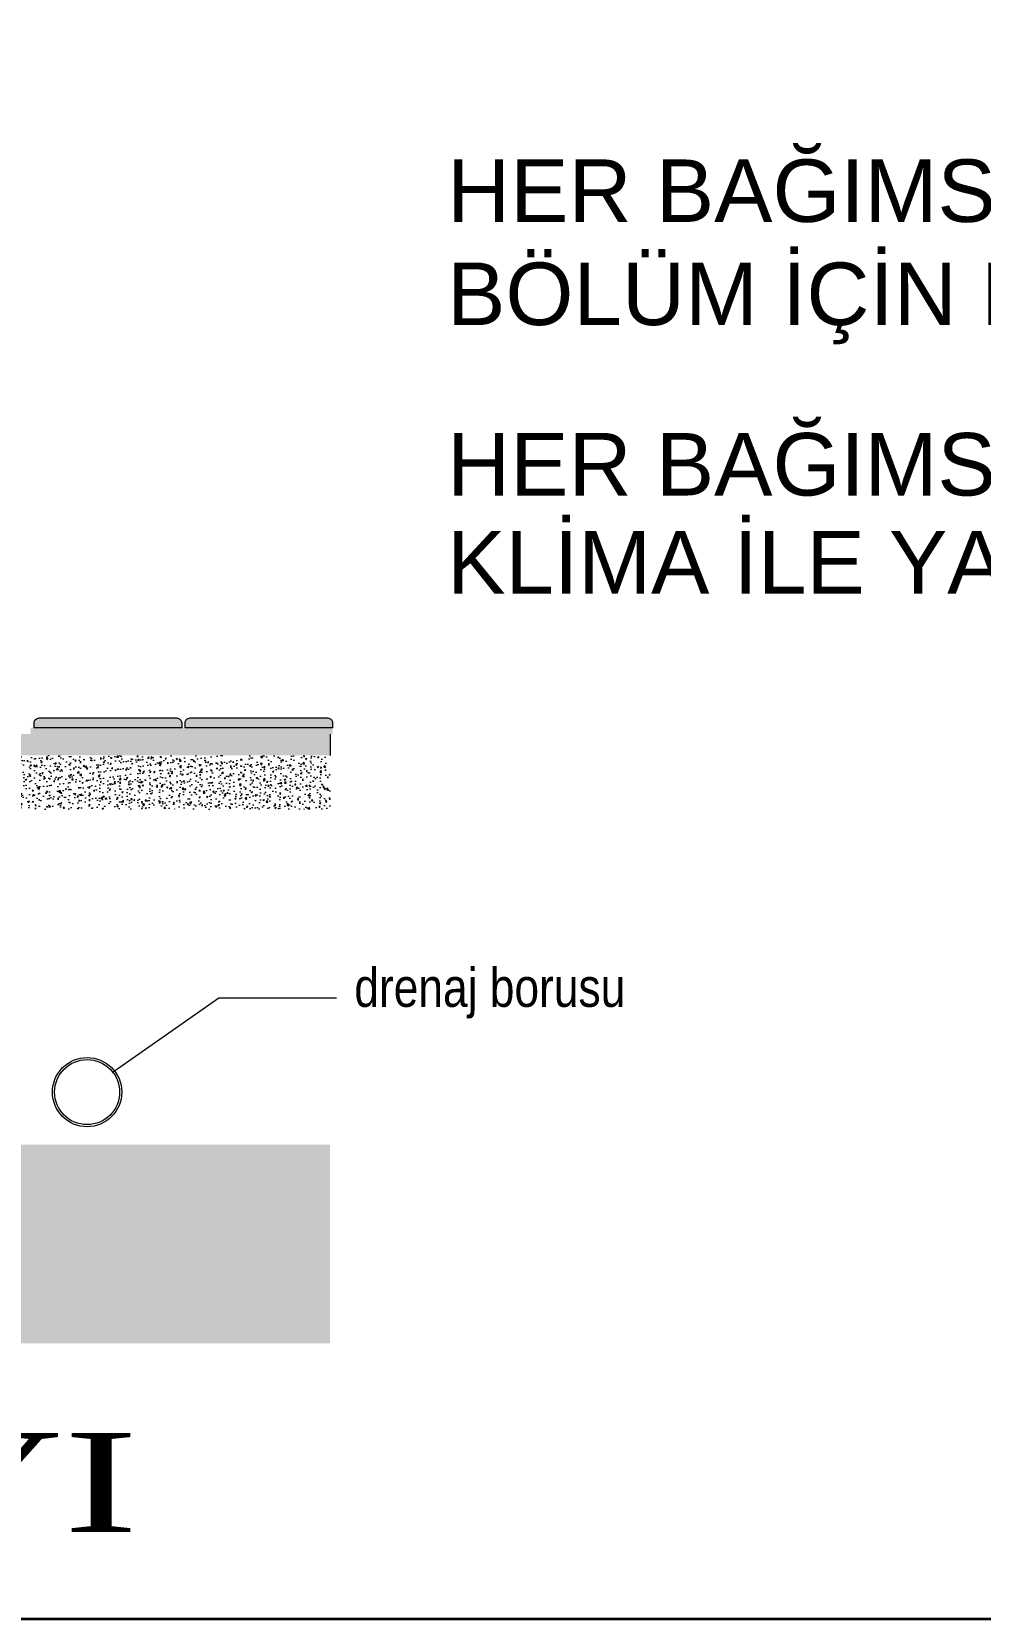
# Model space of a CAD drawing. Header units: millimetres. Extents: x 708 to 46452, y -4963 to 3960.
# Drawn here: x 40055 to 40447, y 1357 to 2012 of the extents above; entities that cross this region are included whole.
import ezdxf
from ezdxf.enums import TextEntityAlignment as Align

# ---------------------------------------------------------------- set-up
doc = ezdxf.new("R2010")
doc.units = ezdxf.units.MM
for name, color, linetype, lineweight in [('1', 7, 'Continuous', 0), ('101', 252, 'Continuous', 0), ('103', 31, 'Continuous', 0), ('156', 254, 'Continuous', 0), ('61', 251, 'Continuous', 0), ('66', 171, 'Continuous', 0), ('80', 3, 'Continuous', 0), ('BOYUT-pafta', 46, 'Continuous', 15), ('görünüş1', 251, 'Continuous', 35)]:
    doc.layers.add(name, color=color, linetype=linetype, lineweight=lineweight)
doc.layers.add('SIVA', color=135, linetype='Continuous')
doc.styles.add('GENERATED_STYLE_8', font='arial.ttf')
doc.styles.add('STYLE1', font='times.ttf', dxfattribs={"width": 0.8, "height": 12.5})
doc.styles.add('YAZI', font='arial.ttf', dxfattribs={"height": 34})
doc.linetypes.add('BATTING', pattern='A,0.0001,-0.1,[134,ltypeshp.shx,S=0.1,R=0,X=-0.1,Y=0],-0.2,[134,ltypeshp.shx,S=0.1,R=180,X=0.1,Y=0],-0.1', length=0.4001)

msp = doc.modelspace()

# ---------------------------------------------------------------- hatches: boundary and pattern name
at = {"layer": '101', "linetype": 'Continuous'}
h = msp.add_hatch(dxfattribs=at)
h.set_pattern_fill('AR_CONC', color=256, scale=0.106417, style=0, pattern_type=2)
h.set_pattern_definition([(50, (40044.836, 1663.422), (-5.81624, 0.50885), [0.60817, -6.68988]), (355, (40044.836, 1663.422), (-1.12515, 6.09949), [0.48654, -5.35192]), (100.4514, (40045.3205, 1663.3796), (4.6911, 5.59063), [0.51687, -5.68553]), (46.184, (40044.836, 1665.044), (-8.6542, 1.3422), [0.91226, -10.0348]), (96.6356, (40045.557, 1664.932), (7.5791, 7.89907), [0.7753, -8.5283]), (351.184, (40044.836, 1665.044), (7.5791, 7.8991), [0.7298, -8.02785]), (21, (40045.6467, 1664.6383), (-4.84029, 3.26481), [0.60817, -6.68988]), (326, (40045.6467, 1664.6383), (1.97303, 5.8802), [0.48654, -5.3519]), (71.4514, (40046.05, 1664.366), (6.81331, 2.61538), [0.51687, -5.68552]), (37.5, (40044.8358, 1663.422), (0.098604, 2.699418), [0, -5.28703, 0, -5.43299, 0, -5.372175]), (7.5, (40044.8358, 1663.422), (2.133216, 3.19826), [0, -3.097617, 0, -5.1654, 0, -2.04751]), (327.5, (40043.0275, 1663.422), (-4.328727, 0.18289), [0, -2.027236, 0, -6.32498, 0, -8.39276]), (317.5, (40042.2166, 1663.422), (4.72902, 0.81174), [0, -2.63541, 0, -4.20043, 0, -5.96007])])
h.paths.add_polyline_path([(40178.403, 1713.121), (40044.836, 1713.121), (40044.836, 1690.934), (40178.403, 1690.934)])
h = msp.add_hatch(dxfattribs=at)
h.set_pattern_fill('EARTH', color=256, scale=0.106417, style=0, pattern_type=2)
h.set_pattern_definition([(45, (-325544.0585, -3578400.4453), (-1.2951049466, 1.2951049465), []), (45, (-325544.49, -3578400.0136), (-2.590209893, 2.590209893), []), (45, (-325544.922, -3578399.582), (-2.590209893, 2.590209893), []), (135.000000001, (-325545.35357, -3578399.15017), (0.43170164885, 0.43170164884), [1.8315549801, -1.8315549801])])
h.paths.add_polyline_path([(40178.403, 1552.486), (39282.227, 1552.486), (39282.227, 1470.393), (40178.403, 1470.393)])
at = {"layer": '103', "linetype": 'Continuous'}
h = msp.add_hatch(dxfattribs=at)
h.set_pattern_fill('TRIANG', color=256, scale=0.106417, style=0, pattern_type=2)
h.set_pattern_definition([(60, (-901604.135, -8959340.001), (-1.5754895597, 2.7288279678), [1.5754895628, -1.5754895628]), (120, (-901604.135, -8959340.001), (-3.1509791225, 1.8e-09), [1.5754895628, -1.5754895628]), (1e-14, (-901604.9226, -8959338.6367), (1.5754895628, 2.728827966), [1.5754895628, -1.5754895628])])
h.paths.add_polyline_path([(39933.9, 1721.943), (39933.9, 1713.121), (40178.403, 1713.121), (40178.403, 1721.943)])
at = {"layer": '156', "linetype": 'Continuous'}
h = msp.add_hatch(dxfattribs=at)
h.set_pattern_fill('AR_SAND', color=256, scale=0.106417, style=0, pattern_type=2)
h.set_pattern_definition([(37.5, (-105439.1476, -904256.4157), (-0.0282297965, 0.8634853653), [0, -0.6811716652, 0, -0.7618367308, 0, -0.7282262868]), (7.5, (-105439.1476, -904256.4157), (0.7931064114, 1.2647144307), [0, -0.3674741878, 0, -0.6139507772, 0, -0.23527310804]), (327.5, (-105439.6988, -904256.4157), (1.39556980415, 0.00253566484), [0, -0.2240696267, 0, -0.80665065614, 0, -1.0531272455]), (317.5, (-105439.6988, -904256.4157), (1.3471638526, 0.3933203956), [0, -0.11203481335, 0, -0.52880431903, 0, -0.6049879921])])
h.paths.add_polyline_path([(40058.328, 1728.559, 0.4142136), (40056.299, 1726.53), (40056.299, 1724.501), (40117.168, 1724.501), (40117.168, 1726.53, 0.4142136), (40115.139, 1728.559)])
h = msp.add_hatch(dxfattribs=at)
h.set_pattern_fill('AR_SAND', color=256, scale=0.106417, style=0, pattern_type=2)
h.set_pattern_definition([(37.5, (-105376.858, -904256.4157), (-0.0282297965, 0.8634853653), [0, -0.6811716652, 0, -0.7618367308, 0, -0.7282262868]), (7.5, (-105376.858, -904256.4157), (0.7931064114, 1.2647144307), [0, -0.3674741878, 0, -0.6139507772, 0, -0.23527310804]), (327.5, (-105377.4092, -904256.4157), (1.39556980415, 0.00253566484), [0, -0.2240696267, 0, -0.80665065614, 0, -1.0531272455]), (317.5, (-105377.4092, -904256.4157), (1.3471638526, 0.3933203956), [0, -0.11203481335, 0, -0.52880431903, 0, -0.6049879921])])
h.paths.add_polyline_path([(40120.618, 1728.559, 0.4142136), (40118.589, 1726.53), (40118.589, 1724.501), (40179.458, 1724.501), (40179.458, 1726.53, 0.4142136), (40177.429, 1728.559)])
at = {"layer": '61', "linetype": 'Continuous'}
h = msp.add_hatch(dxfattribs=at)
h.set_pattern_fill('AR_CONC', color=256, scale=0.106417, style=0, pattern_type=2)
h.set_pattern_definition([(50, (-100220.8351, -904851.9358), (-0.39159093277, 0.03425975088), [0.04094640515, -0.45041045667]), (355, (-100220.8351, -904851.9358), (-0.07575283006, 0.41066094447), [0.03275712412, -0.36032962096]), (100.4514447, (-100220.80247, -904851.93867), (0.31583810168, 0.37640117686), [0.03479908975, -0.38279030494]), (46.1842, (-100220.8351, -904851.82662), (-0.58266205966, 0.09036651932), [0.06141960773, -0.675615685]), (96.63555761, (-100220.78655, -904851.83416), (0.51028062245, 0.53182206525), [0.052198656, -0.57418597597]), (351.18415117, (-100220.8351, -904851.8266), (0.51028062248, 0.53182206522), [0.0491356154, -0.5404919718]), (21, (-100220.7805, -904851.85392), (-0.32588263999, 0.21981061616), [0.04094640515, -0.45041045667]), (326, (-100220.7805, -904851.85392), (0.13283836703, 0.39589685485), [0.03275712412, -0.36032836534]), (71.451445, (-100220.75335, -904851.87224), (0.4587210063, 0.17608624073), [0.03479908975, -0.38278964506]), (37.5, (-100220.8351, -904851.93581), (0.006638698165, 0.181744088155), [0, -0.35596074879, 0, -0.365787886025, 0, -0.36169324551]), (7.5, (-100220.8351, -904851.93581), (0.143623358177, 0.21532989002), [0, -0.20855369024, 0, -0.34777146776, 0, -0.137852897345]), (327.5, (-100220.95685, -904851.93581), (-0.291440810735, 0.012313463125), [0, -0.136488017174, 0, -0.42584261358, 0, -0.5650603911]), (317.5, (-100221.01145, -904851.93581), (0.31839146855, 0.05465214716), [0, -0.177434422326, 0, -0.28280317158, 0, -0.40127477049])])
h.paths.add_polyline_path([(40054.879, 1724.501), (40054.879, 1721.943), (40117.168, 1721.943), (40117.168, 1724.501)])
h = msp.add_hatch(dxfattribs=at)
h.set_pattern_fill('AR_CONC', color=256, scale=0.106417, style=0, pattern_type=2)
h.set_pattern_definition([(50, (-100158.5455, -904851.9358), (-0.39159093277, 0.03425975088), [0.04094640515, -0.45041045667]), (355, (-100158.5455, -904851.9358), (-0.07575283006, 0.41066094447), [0.03275712412, -0.36032962096]), (100.4514447, (-100158.51288, -904851.93867), (0.31583810168, 0.37640117686), [0.03479908975, -0.38279030494]), (46.1842, (-100158.5455, -904851.82662), (-0.58266205966, 0.09036651932), [0.06141960773, -0.675615685]), (96.63555761, (-100158.49696, -904851.83416), (0.51028062245, 0.53182206525), [0.052198656, -0.57418597597]), (351.18415117, (-100158.5455, -904851.8266), (0.51028062248, 0.53182206522), [0.0491356154, -0.5404919718]), (21, (-100158.49092, -904851.85392), (-0.32588263999, 0.21981061616), [0.04094640515, -0.45041045667]), (326, (-100158.4909, -904851.85392), (0.13283836703, 0.39589685485), [0.03275712412, -0.36032836534]), (71.451445, (-100158.46376, -904851.87224), (0.4587210063, 0.17608624073), [0.03479908975, -0.38278964506]), (37.5, (-100158.54551, -904851.93581), (0.006638698165, 0.181744088155), [0, -0.35596074879, 0, -0.365787886025, 0, -0.36169324551]), (7.5, (-100158.54551, -904851.93581), (0.143623358177, 0.21532989002), [0, -0.20855369024, 0, -0.34777146776, 0, -0.137852897345]), (327.5, (-100158.66726, -904851.93581), (-0.291440810735, 0.012313463125), [0, -0.136488017174, 0, -0.42584261358, 0, -0.5650603911]), (317.5, (-100158.72185, -904851.93581), (0.31839146855, 0.05465214716), [0, -0.177434422326, 0, -0.28280317158, 0, -0.40127477049])])
h.paths.add_polyline_path([(40117.168, 1724.501), (40117.168, 1721.943), (40179.458, 1721.943), (40179.458, 1724.501)])

# ---------------------------------------------------------------- linework, layer by layer
at = {"layer": '1', "linetype": 'Continuous'}
for p, q in [((40088.471, 1582.164), (40132.492, 1613.088)), ((40132.492, 1613.088), (40181.045, 1613.088))]:
    msp.add_line(p, q, dxfattribs=at)
at = {"layer": '103', "linetype": 'BATTING'}
msp.add_line((40178.403, 1721.943), (40178.403, 1713.121), dxfattribs=at)
at = {"layer": '66', "linetype": 'Continuous'}
for radius in [14.295, 13.408]:
    msp.add_circle((40078.149, 1574.127), radius, dxfattribs=at)
at = {"layer": '80', "linetype": 'Continuous', "flags": 128}
for points in [[(40056.299, 1726.53, 0.0006094), (40056.299, 1726.525, -0.4149277), (40058.328, 1728.559), (40115.139, 1728.559, 0.0006094), (40115.134, 1728.559, -0.4149277), (40117.168, 1726.53), (40117.168, 1724.501), (40056.299, 1724.501)], [(40118.589, 1726.53, 0.0006094), (40118.589, 1726.525, -0.4149277), (40120.618, 1728.559), (40177.429, 1728.559, 0.0006094), (40177.424, 1728.559, -0.4149277), (40179.458, 1726.53), (40179.458, 1724.501), (40118.589, 1724.501)]]:
    msp.add_lwpolyline(points, format="xyb", close=True, dxfattribs=at)
at = {"layer": 'görünüş1'}
msp.add_lwpolyline([(46304.326, 1356.56), (37465.416, 1356.56), (37465.356, 3959.23), (46304.266, 3943.825)], close=True, dxfattribs=at)

# ---------------------------------------------------------------- texts
at = {"layer": '1', "linetype": 'Continuous', "insert": (40188.395, 1625.287), "char_height": 15.96249, "attachment_point": 1, "style": 'GENERATED_STYLE_8'}
msp.add_mtext('\\A1;{\\fArial Narrow|b0|i0|c162|p34;drenaj borusu}', dxfattribs=at)
at = {"layer": 'BOYUT-pafta', "style": 'STYLE1', "width": 1.5}
msp.add_text('SİSTEM DETAYI ', height=40.83768, dxfattribs=at).set_placement((39402.813, 1433.379), align=Align.TOP_LEFT)
at = {"layer": 'SIVA', "style": 'YAZI'}
for s, p in [('HER BAĞIMSIZ BÖLÜMÜN SICAK SU TEMİNİ HER BAĞIMSIZ', (40226.711, 1933.291)), ('BÖLÜM İÇİN BİR ELEKTRİKLİ ANİ ISITICI  ŞEKLİNDE OLACAKTIR', (40226.711, 1890.727)), ('HER BAĞIMSIZ BÖLÜMÜN ISITMA VE SOĞUTMA SİSTEMİ', (40226.711, 1820.379)), ('KLİMA İLE YAPILACAKTIR. ', (40226.711, 1779.929))]:
    msp.add_text(s, height=25.80544, dxfattribs=at).set_placement(p)

doc.saveas('drawing.dxf')
